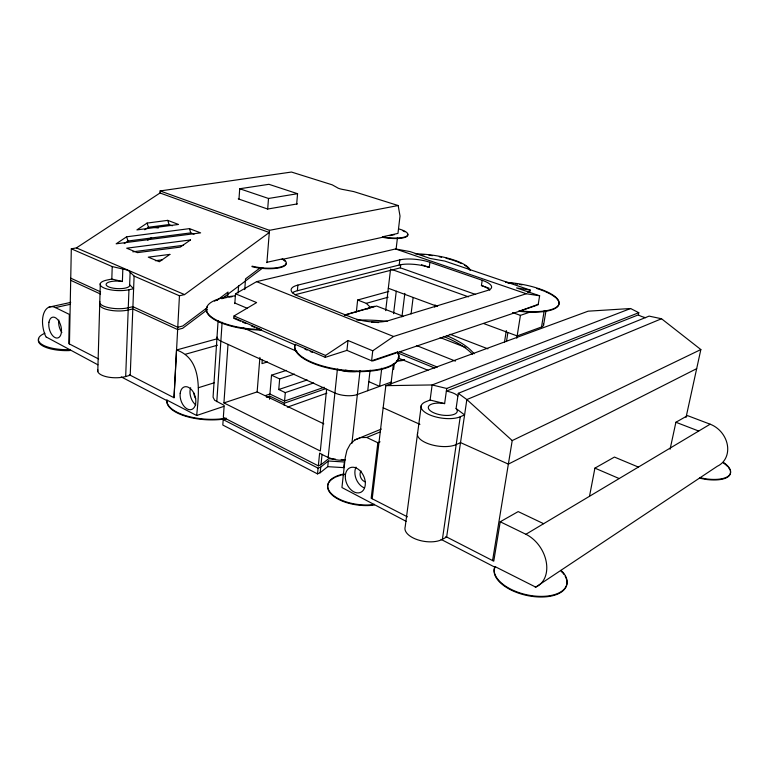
<?xml version="1.0" encoding="UTF-8"?>
<svg xmlns="http://www.w3.org/2000/svg" width="769" height="769" viewBox="0 0 769 769"><rect width="100%" height="100%" fill="white"/><g stroke="black" fill="none" stroke-linecap="round" stroke-linejoin="round"><path stroke-width="1.15" d="M69.45 343.993L71.315 248.81L76.419 247.897L160.019 192.99L269.294 232.507L184.55 294.594L179.446 295.786L134.104 276.081L130.124 272.188A11.891 3.682 2.4 0 0 122.829 269.025L112.216 266.574L71.315 248.81M97.894 364.804L46.409 337.091M97.788 371.59L100.316 283.501M130.124 272.188L129.644 284.741L133.604 288.731L128.952 289.75A17.774 5.671 2.3 0 1 103.873 287.894A17.774 5.671 2.3 0 1 107.16 280.012L111.822 279.051L112.216 266.574M129.644 284.741A11.843 3.778 2.3 0 1 117.561 288.635A11.843 3.778 2.3 0 1 106.353 283.674A11.843 3.778 2.3 0 1 122.386 281.521L122.829 269.025M97.836 369.851A17.303 6.661 1.3 0 0 106.343 376.714A17.303 6.661 1.3 0 0 125.683 376.531L128.952 289.75M134.104 276.081L130.23 375.234L125.683 376.531M160 193.336L160.115 190.943L291.47 172.045L332.179 184.82L336.928 187.453A9.709 2.288 6 0 0 344.137 189.712L353.778 191.596L398.169 205.525L400.024 216.06L397.967 233.401L382.491 236.814L382.443 237.304L386.365 237.957A19.946 5.345 6.6 0 0 407.445 233.795M226.249 418.74A40.872 16.86 2.9 0 1 166.806 400.937L166.94 400.091L196.653 415.5L223.731 406.426M129.336 374.772L174.015 397.736L176.514 350.001L217.8 338.61M174.015 397.736L179.446 295.786M196.653 415.5C198.835 393.872 203.304 359.017 176.514 350.001M218.098 320.654L213.061 397.169L214.638 400.255L224.183 405.34L223.337 417.432L318.337 465.86L320.99 464.745L328.565 458.737L335.457 459.16M216.8 401.649L222.126 322.269M227.691 296.738L228.018 292.028L216.723 300.516M326.614 389.22L320.317 451.019L223.933 402.927L227.999 344.397M223.183 419.614L222.808 425.055L317.52 473.887L320.164 472.752L327.729 466.668L343.772 467.639L344.397 461.996L328.325 461.016L320.75 467.043L318.097 468.158L223.183 419.614L225.884 418.682M238.976 199.123L239.717 188.751L268.91 184.31L297.565 193.701L296.651 204.208M234.814 303.62L235.506 293.806L256.596 281.656L395.526 248.954L410.098 251.607L430.284 258.49L444.78 261.076L530.226 290.096L529.976 291.624L527.707 292.345M238.092 292.989L238.611 285.857M244.753 289.596L245.542 278.859L260.393 267.699M297.42 203.881L267.689 209.043L268.506 198.469L239.717 188.751M235.506 293.806L256.625 302.573L234.036 315.944L233.814 317.722L261.335 329.641L261.287 330.237L249.146 329.43A49.36 16.812 4.4 0 1 207.092 306.975M266.901 262.662L269.467 230.325L398.169 205.525M223.933 402.927L257.144 391.902L259.893 357.431M262.267 360.036L261.979 363.631L267.477 361.93M265.449 395.554L269.929 394.036L271.515 375.176L286.347 370.408M269.496 399.236L269.756 396.122L284.376 403.167L325.124 388.893M282.348 259.413L282.396 258.884L266.93 262.296M313.675 382.943L285.309 392.613L278.753 389.527L279.666 378.944L294.469 374.099M284.194 405.263L284.376 403.167M269.929 394.036L284.568 401.062L285.309 392.613M292.326 292.845A24.07 7.844 5.5 0 1 297.372 290.72L297.882 285.107L399.813 259.893A21.84 6.363 7.1 0 1 429.909 262.306L482.201 280.272A22.637 6.786 7.9 0 1 487.479 290.471L388.614 320.596A24.983 8.344 6.4 0 1 353.086 317.953L298.449 296.171A24.108 7.748 5.5 0 1 297.882 285.107M397.467 352.01L398.803 355.874A52.34 19.177 6.1 0 1 346.396 371.014A52.34 19.177 6.1 0 1 294.729 346.05L295.334 344.368L325.258 357.335L346.944 350.376L371.6 360.776L397.467 352.01L398.88 355.278A52.35 19.158 6.1 0 1 346.463 370.389A52.35 19.158 6.1 0 1 294.787 345.444L295.334 344.368M318.337 465.86L319.625 453.114C327.344 457.545 336.13 461.429 345.243 459.939M317.52 473.887L318.097 468.158M320.164 472.752L320.75 467.043M320.99 464.745L322.048 454.344M328.171 457.392L337.408 369.062M327.729 466.668L328.325 461.016M346.944 350.376L348.001 340.513L372.744 350.789L393.565 336.486L526.265 293.748L539.636 295.786L538.137 304.841M356.364 311.839L357.643 300.016L388.806 291.422M351.914 443.28L360.027 370.639M367.745 390.7L370.11 370.1M371.6 360.776L372.744 350.789M385.682 310.647L390.575 269.035M381.751 368.226L379.598 386.355L368.63 381.559M396.083 249.271L397.486 237.429M380.04 441.819L377.848 442.742L371.177 498.245L407.445 516.864M297.372 290.72L399.198 265.026L399.813 259.893M393.574 313.694L396.275 291.211M372.196 498.773L385.827 385.663L588.15 311.176L630.599 308.523L638.77 312.695L638.337 314.857L446.366 391.133A14.669 5.748 8.2 0 1 457.901 395.987M294.921 294.767L400.351 267.833L400.755 264.498M406.119 521.324L341.936 487.546L345.243 457.555L346.934 450.259L350.212 444.242L354.874 439.916L381.309 429.092M390.892 384.442L393.44 363.564M393.593 369.476L394.17 364.698M401.937 316.857L404.85 293.364M411.069 313.935L413.116 297.584M399.198 265.026A21.801 6.45 7.1 0 1 429.256 267.42L429.909 262.306M421.287 405.455L405.186 526.861A21.071 10.545 8.9 0 0 417.557 539.761A21.071 10.545 8.9 0 0 442.396 539.329L446.645 536.993L466.841 399.563L661.523 318.751L700.847 349.549L686.035 417.413M434.793 307.196L435.11 304.851M661.523 318.751L649.094 316.117L458.286 393.324L456.094 408.541L464.582 414.904L460.237 416.779A21.926 8.815 8.3 0 1 429.602 414.827A21.926 8.815 8.3 0 1 425.699 401.793L430.102 400.034L432.14 384.942L630.599 308.523M456.094 408.541A14.611 5.873 8.3 0 1 446.068 415.443A14.611 5.873 8.3 0 1 428.314 407.82A14.611 5.873 8.3 0 1 444.617 403.61L446.731 388.48L638.77 312.695M442.396 539.329L460.237 416.779M489.795 290.153A22.599 6.873 7.9 0 0 481.432 285.53L482.201 280.272M325.258 357.335L325.547 355.461L348.001 340.513M504.483 342.234L506.31 330.545M506.463 341.571L507.886 332.506M538.223 304.322L518.988 311.339L528.918 312.147A44.246 13.438 8.6 0 0 556.506 298.478M516.787 338.206L520.43 315.377L530.418 311.935M492.573 560.572L512.212 440.579L700.847 349.549M543.625 523.699L518.191 511.596L500.225 521.776L493.756 561.178L445.799 536.551M565.157 576.221A37.114 19.081 12.5 0 1 534.791 596.706A37.114 19.081 12.5 0 1 494.217 569.195L495.169 566.666L535.714 587.103A30.472 22.455 58 0 0 546.221 561.745A30.472 22.455 58 0 0 525.9 534.282L500.225 521.776M483.538 323.499L517.143 335.928L541.501 326.998L544.26 310.503M543.568 325.181L545.932 311.099M589.573 495.947L594.918 468.129L614.441 457.065L638.376 467.081M670.087 449.231L675.903 422.258L687.573 415.644L710.152 424.2A24.156 20.436 49.4 0 1 727.387 445.088A24.156 20.436 49.4 0 1 717.275 466.274L535.291 587.381M166.94 400.091L166.825 400.409A40.872 16.851 3 0 0 226.288 418.201M495.169 566.666L494.323 568.57A37.114 19.062 12.5 0 0 538.021 596.302A37.114 19.062 12.5 0 0 562.773 572.107L560.851 570.367M207.524 309.571L182.705 328.267L177.649 329.584L132.816 308.936L128.183 310.013A17.658 5.902 2 0 1 108.448 309.888A17.658 5.902 2 0 1 99.739 303.659M221.847 298.785L262.892 267.852M207.303 307.581L182.83 325.969L177.764 327.277L132.902 306.687L128.269 307.763A17.677 5.883 2.1 0 1 108.516 307.629A17.677 5.883 2.1 0 1 99.797 301.429M147.686 240.178L151.637 237.486M124.242 243.571L128.019 241.014L190.75 232.882L194.086 234.161M144.764 229.748L148.455 227.259L169.055 224.567L172.285 225.807M126.597 236.814L116.148 243.821L200.613 232.872L189.482 228.633L126.597 236.814L128.019 241.014M147.1 223.077L136.911 229.902L178.523 224.461L167.748 220.367L147.1 223.077L148.455 227.259M525.9 534.282L710.152 424.2M367.505 308.955L371.917 306.696L374.58 306.37L344.743 314.925M696.676 368.659L508.357 464.12L460.516 442.598L456.19 444.578A21.724 9.228 8.4 0 1 430.65 444.52A21.724 9.228 8.4 0 1 417.634 432.985M354.874 439.916L360.632 437.59L366.726 437.465L379.915 432.034M391.181 382.106L357.364 394.507A15.841 6.287 6.1 0 1 334.899 392.988L220.866 341.157A14.726 5.325 3.9 0 1 217.021 337.072M287.308 407.195L326.883 393.151M284.568 401.062L324.201 387.249M372.648 361.007L396.266 352.99M397.39 352.615L537.012 305.226M266.391 397.265L269.756 396.122M278.753 389.527L307.158 379.973M198.344 387.749L214.253 382.779M344.425 315.242L376.579 306.024L403.292 316.299M185.416 354.249L217.502 345.214M357.643 300.016L366.275 303.342L388.143 297.19M282.088 259.461L383.875 236.977M389.72 235.679L394.401 234.651M48.985 307.139L68.701 302.842A21.08 12.016 75.6 0 1 70.738 302.352M45.996 337.024A21.397 11.939 75.6 0 1 43.564 314.04A21.397 11.939 75.6 0 1 55.397 307.571L70.488 304.264M268.506 198.469L297.565 193.701M374.426 504.32L371.61 504.781A32.827 15.601 6.7 0 1 330.718 492.939A32.827 15.601 6.7 0 1 344.272 473.935M374.359 504.916L371.542 505.377A32.817 15.611 6.7 0 1 333.784 496.389A32.817 15.611 6.7 0 1 334.794 477.501M132.845 251.819L183.541 245.282M155.367 260.71L162.172 259.835M70.287 350.481L68.537 350.616A27.299 9.805 0.7 0 1 38.834 338.735M70.306 349.482L68.556 349.616A27.309 9.786 0.7 0 1 41.516 344.147A27.309 9.786 0.7 0 1 44.929 333.265M385.827 385.663L432.14 384.942L446.731 388.48M341.196 459.506L344.647 459.718M261.335 329.641L249.194 328.834A49.37 16.793 4.4 0 1 206.928 311.695A49.37 16.793 4.4 0 1 235.429 295.844M519.075 310.811L529.005 311.618A44.256 13.419 8.6 0 0 557.544 299.026A44.256 13.419 8.6 0 0 505.569 282.281M530.226 290.096L516.557 287.923L539.636 295.786M382.491 236.814L386.423 237.467A19.946 5.335 6.6 0 0 406.753 236.073A19.946 5.335 6.6 0 0 399.198 229.037M111.822 279.051L122.386 281.521M430.102 400.034L444.617 403.61M395.526 248.954L526.265 293.748M238.255 198.873L267.689 209.043M421.499 264.728L429.256 267.42M481.432 285.53L489.094 288.183M400.351 267.833L475.617 294.469M391.7 269.438L468.484 296.834M512.529 312.55L520.43 315.377M160.115 190.943L269.467 230.325M388.316 288.26L437.609 306.504M450.048 334.275L487.892 348.838M675.903 422.258L698.704 431.034M440.147 337.553L465.803 347.54M416.452 345.512L455.411 361.103M256.596 281.656L393.565 336.486M399.918 351.817L437.359 367.101M397.486 352.798L434.889 368.111M398.015 357.921L427.997 370.283M234.862 303.053L247.483 308.379M594.918 468.129L619.18 478.558M76.419 247.897L184.55 294.594M234.036 315.944L325.547 355.461M233.766 318.299L240.37 321.163M242.571 322.124L245.878 323.557M251.386 325.941L254.683 327.373M256.884 328.325L295.286 344.973M304.899 349.145L307.033 350.068M310.243 351.462L312.377 352.385M243.187 327.834L296.872 351.327M383.154 407.801L419.932 424.344M70.738 278.167L100.585 291.864M70.7 280.31L100.528 294.056M271.515 375.176L279.666 378.944M282.396 258.884L283.203 259.259A22.618 6.767 4.8 0 1 279.541 267.237A22.618 6.767 4.8 0 1 252.088 266.141M366.726 437.465L377.848 442.742M257.144 391.902L323.845 423.863M55.397 307.571L69.335 314.396L68.768 343.637L98.643 358.998M441.06 539.386L495.063 567.291M121.262 376.925L166.911 400.62M458.286 393.324L466.841 399.563L512.212 440.579M561.139 571.357L562.658 572.732A37.114 19.081 12.5 0 1 564.023 574.462M366.275 303.342L370.37 307.273M167.748 220.367L169.055 224.567M189.482 228.633L190.75 232.882M158.337 227.97A21.224 5.758 3.5 0 1 153.973 227.422M286.222 263.402A22.618 6.777 4.8 0 1 274.841 268.487A22.618 6.777 4.8 0 1 252.04 266.68M283.155 259.797A22.618 6.777 4.8 0 1 285.414 261.585M158.366 227.461A21.224 5.748 3.5 0 1 153.992 226.913M402.966 230.835A19.946 5.345 6.6 0 1 404.984 231.805M195.672 398.534A5.585 3.509 72.6 0 1 194.076 393.199M195.845 404.946A11.766 7.382 72.6 0 1 190.654 387.768M61.866 332.516A10.622 5.989 75.6 0 1 58.829 320.019M404.532 360.171A39.584 14.227 6.7 0 1 396.939 361.113M404.59 359.709A39.584 14.217 6.7 0 1 396.996 360.642M645.604 317.684A11.814 3.48 10.6 0 1 638.337 314.857M365.381 481.798A6.306 4.403 66.7 0 1 360.68 477.328A6.306 4.403 66.7 0 1 361.055 470.993M364.237 487.863A13.284 9.257 66.7 0 1 356.028 467.119M335.87 476.982A32.817 15.611 6.7 0 1 341.042 475.194M342.186 474.915A32.817 15.611 6.7 0 1 344.214 474.502M730.358 471.128A30.702 11.987 13.9 0 1 705.423 479.337L699.406 478.164L700.059 477.732L705.548 478.799A30.712 11.977 13.8 0 0 728.829 475.703A30.712 11.977 13.8 0 0 723.408 462.38M723.293 462.9A30.702 11.987 13.9 0 1 727.532 466.437M728.32 467.331A30.702 11.987 13.9 0 1 729.983 469.994M543.289 324.018A13.169 4.239 9.1 0 1 541.501 326.998M356.883 371.408A15.957 6.027 6.1 0 1 338.206 369.399M347.684 370.543A13.304 5.027 6.1 0 1 345.368 370.225M356.845 320.096A91.559 33.394 6.9 0 1 387.134 321.307M446.933 335.736A91.559 33.394 6.9 0 1 474.089 353.827M371.562 322.192A91.492 33.528 6.9 0 1 378.617 322.576M443.405 336.418A91.492 33.528 6.9 0 1 472.368 354.221M214.397 301.112A49.36 16.812 4.4 0 1 217.598 299.843M221.905 298.564A49.36 16.812 4.4 0 1 226.74 297.526M228.797 297.18A49.36 16.812 4.4 0 1 232.027 296.738M507.675 282.944A44.246 13.438 8.6 0 1 513.173 283.511M515.365 283.799A44.246 13.438 8.6 0 1 517.585 284.126M519.806 284.482A44.246 13.438 8.6 0 1 522.007 284.876M536.82 288.51A44.246 13.438 8.6 0 1 543.914 291.038M545.096 291.528A44.246 13.438 8.6 0 1 550.45 294.123M551.373 294.652A44.246 13.438 8.6 0 1 555.843 297.843M420.845 254.51A41.689 12.15 7.2 0 1 424.286 254.741M428.929 255.202A41.689 12.15 7.2 0 1 432.438 255.644M439.31 256.779A41.689 12.15 7.2 0 1 441.56 257.221M446.049 258.249A41.689 12.15 7.2 0 1 452.922 260.191M453.979 260.547A41.689 12.15 7.2 0 1 461.554 263.594M464.591 265.238A41.689 12.15 7.2 0 1 470.07 270.313M415.279 253.847A41.699 12.131 7.2 0 1 470.138 269.823M169.882 254.385L159.366 261.748L148.282 257.154L169.882 254.385M190.51 239.947L180.263 247.118L137.391 252.636L126.683 248.195L190.51 239.947M180.196 393.267A11.862 7.373 72.6 0 0 190.712 409.694A11.862 7.373 72.6 0 0 192.99 391.642A11.862 7.373 72.6 0 0 180.196 393.267M48.966 322.192A10.699 5.969 75.6 0 0 56.829 338.062A10.699 5.969 75.6 0 0 59.598 322.538A10.699 5.969 75.6 0 0 48.966 322.192M345.31 475.924A13.409 9.266 66.8 0 0 359.786 492.679A13.409 9.266 66.8 0 0 360.853 471.618A13.409 9.266 66.8 0 0 345.31 475.924"/></g></svg>
